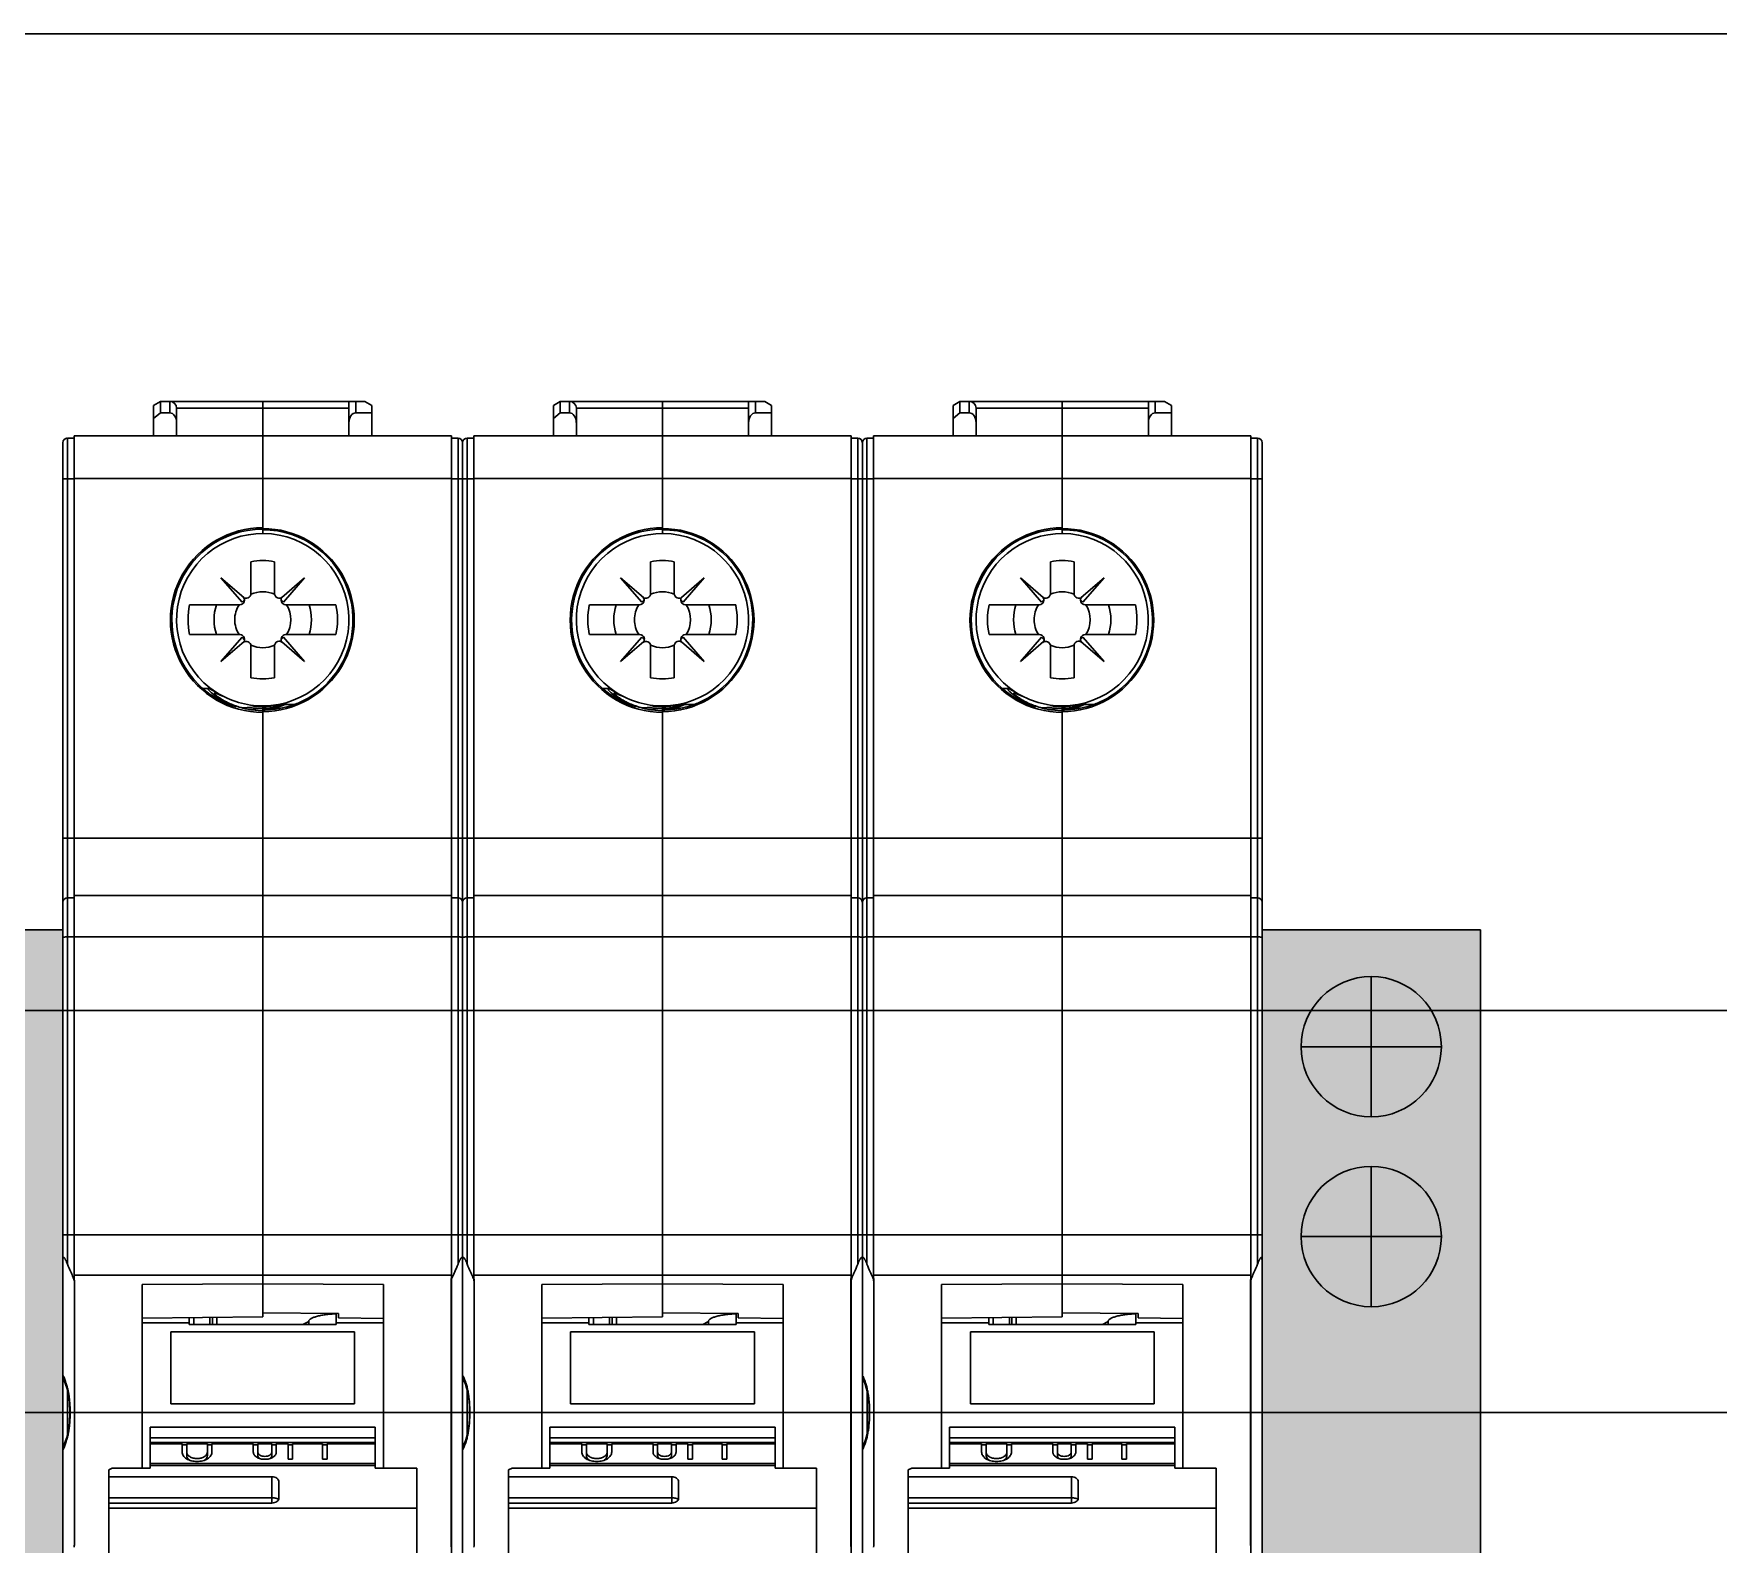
# Model space of a CAD drawing. Header units: millimetres. Extents: x 0 to 53000, y -591 to 24400.
# Drawn here: x 15199.5 to 15272.8, y 3016.1 to 3081.8 of the extents above; entities that cross this region are included whole.
import ezdxf
from ezdxf.enums import TextEntityAlignment as Align

# ---------------------------------------------------------------- set-up
doc = ezdxf.new("R2010")
doc.units = ezdxf.units.MM
doc.layers.add('КК перф 40х60', color=6, linetype='Continuous', lineweight=30)
doc.layers.add('Основная', color=7, linetype='Continuous', lineweight=30)
doc.layers.add('Привязки', color=2, linetype='Continuous', lineweight=0, plot=False, transparency=0.8)
doc.styles.add('текст', font='isocpeui.ttf')

# ---------------------------------------------------------------- blocks, each defined once
blk = doc.blocks.new('1P Автоматический выключатель')
at = {"layer": 'Основная', "linetype": 'Continuous'}
for p, q in [((4.25, 44), (3.95, 43.827)), ((4.25, 43.5), (4.25, 44)), ((13.15, 44), (4.25, 44)), ((4.65, 43.5), (4.65, 44)), ((8.7, 42.5), (8.7, 44)), ((12.45, 42.5), (12.45, 44)), ((12.75, 44), (12.75, 43.5)), ((13.45, 43.827), (13.15, 44)), ((3.95, 42.5), (3.95, 43.827)), ((4.25, 43.5), (3.95, 43.255)), ((4.25, 43.5), (4.65, 43.5)), ((4.95, 42.5), (4.95, 43.7)), ((12.45, 43.7), (4.95, 43.7)), ((12.75, 43.5), (13.45, 43.5)), ((13.45, 42.5), (13.45, 43.827)), ((0, 42.2), (0, 6.606)), ((0.2, 42.4), (0.2, 6.455)), ((0.2, 42.4), (0.49, 42.4)), ((0.49, 5.739), (0.49, 42.5)), ((16.91, 42.5), (0.49, 42.5)), ((8.7, 38.468), (8.7, 42.5)), ((16.91, 5.739), (16.91, 42.5)), ((17.2, 42.4), (16.91, 42.4)), ((17.2, 6.455), (17.2, 42.4)), ((17.4, -42.2), (17.4, 42.2)), ((0.2, 40.633), (0.49, 40.633)), ((16.91, 40.64), (0.49, 40.64)), ((17.2, 40.633), (16.91, 40.633)), ((8.7, 38.433), (8.353, 38.427)), ((8.7, 38.416), (8.7, 38.468)), ((8.7, 38.416), (8.7, 38.25)), ((8.185, 35.635), (8.185, 37.023)), ((9.215, 37.023), (9.215, 35.636)), ((6.879, 36.321), (7.798, 35.26)), ((7.87, 35.462), (6.879, 36.321)), ((10.521, 36.321), (9.529, 35.461)), ((9.602, 35.26), (10.521, 36.321)), ((7.798, 35.26), (7.904, 35.365)), ((9.496, 35.366), (9.602, 35.26)), ((5.516, 35.15), (7.704, 35.15)), ((9.695, 35.15), (11.886, 35.15)), ((7.712, 33.85), (5.516, 33.85)), ((7.798, 33.74), (6.879, 32.679)), ((7.911, 33.628), (7.798, 33.74)), ((9.602, 33.74), (9.496, 33.634)), ((10.521, 32.679), (9.602, 33.74)), ((11.886, 33.85), (9.695, 33.85)), ((6.879, 32.679), (7.886, 33.552)), ((8.185, 33.358), (8.185, 31.977)), ((9.215, 33.364), (9.215, 31.977)), ((9.529, 33.539), (10.521, 32.679)), ((6.085, 31.513), (6.333, 31.509)), ((6.928, 30.998), (6.816, 31)), ((10.083, 30.812), (9.627, 30.808)), ((7.411, 30.771), (7.341, 30.773)), ((8.7, 30.727), (7.795, 30.666)), ((8.7, 30.645), (8.076, 30.604)), ((8.7, 30.75), (8.7, 30.727)), ((8.7, 30.645), (8.7, 30.727)), ((8.7, 30.645), (9.497, 30.652)), ((8.7, 30.5), (8.7, 30.645)), ((8.895, 30.587), (8.7, 30.585)), ((8.7, 5.974), (8.7, 30.5)), ((0.2, 24.997), (0.49, 24.997)), ((16.91, 25), (0.49, 25)), ((17.2, 24.997), (16.91, 24.997)), ((0.2, 22.4), (0.49, 22.4)), ((16.91, 22.5), (0.49, 22.5)), ((17.2, 22.4), (16.91, 22.4)), ((0.2, 20.697), (0.49, 20.697)), ((16.91, 20.707), (0.49, 20.707)), ((17.2, 20.697), (16.91, 20.697)), ((0.2, 7.731), (0.49, 7.731)), ((16.91, 7.735), (0.49, 7.735)), ((17.2, 7.731), (16.91, 7.731)), ((0, -6.606), (0, 6.606)), ((0.449, 5.882), (0.49, 5.882)), ((16.91, 5.974), (0.49, 5.974)), ((8.7, 5.974), (8.7, 4.165)), ((16.951, 5.882), (16.91, 5.882)), ((0.5, -5.726), (0.5, 5.726)), ((8.7, 5.595), (3.45, 5.569)), ((3.45, -2.42), (3.45, 5.569)), ((13.95, 5.569), (8.7, 5.595)), ((13.95, -2.42), (13.95, 5.569)), ((16.9, 5.726), (16.9, -5.726)), ((3.45, 4.114), (8.7, 4.165)), ((3.45, 3.909), (5.5, 3.909)), ((5.5, 4.134), (5.5, 3.909)), ((5.5, 3.909), (5.5, 3.829)), ((5.5, 3.829), (11.9, 3.829)), ((5.7, 4.136), (5.7, 3.829)), ((6.4, 4.143), (6.4, 3.829)), ((6.512, 4.144), (6.512, 3.829)), ((6.7, 4.146), (6.7, 3.829)), ((12, 4.309), (8.7, 4.345)), ((10.45, 3.829), (10.7, 3.963)), ((10.7, 3.964), (10.7, 3.829)), ((11.9, 4.31), (11.9, 3.909)), ((11.9, 3.909), (11.9, 3.829)), ((11.9, 3.909), (13.95, 3.909)), ((12, 4.115), (12, 4.309)), ((13.95, 4.096), (12, 4.115)), ((4.7, 3.506), (12.7, 3.506)), ((4.7, 3.506), (4.7, 0.384)), ((12.7, 3.506), (12.7, 0.384)), ((0.203, -0.958), (0.203, 0.958)), ((4.7, 0.384), (12.7, 0.384)), ((13.6, -0.629), (3.8, -0.629)), ((3.8, -1.36), (3.8, -0.629)), ((13.6, -1.36), (13.6, -0.629)), ((13.6, -1.094), (3.8, -1.094)), ((13.6, -1.309), (3.8, -1.309)), ((3.8, -1.36), (5.19, -1.36)), ((3.8, -2.216), (3.8, -1.36)), ((5.19, -1.36), (5.19, -1.718)), ((5.19, -1.408), (5.39, -1.408)), ((5.39, -1.36), (6.29, -1.36)), ((5.39, -1.718), (5.39, -1.36)), ((6.29, -1.36), (6.29, -1.718)), ((6.29, -1.408), (6.49, -1.408)), ((6.49, -1.36), (8.29, -1.36)), ((6.49, -1.718), (6.49, -1.36)), ((8.29, -1.36), (8.29, -1.718)), ((8.29, -1.408), (8.49, -1.408)), ((8.49, -1.36), (9.09, -1.36)), ((8.49, -1.718), (8.49, -1.36)), ((9.09, -1.36), (9.09, -1.718)), ((9.09, -1.408), (9.29, -1.408)), ((9.29, -1.36), (9.8, -1.36)), ((9.29, -1.718), (9.29, -1.36)), ((9.8, -1.36), (9.8, -2.034)), ((9.8, -1.408), (10, -1.408)), ((10, -1.36), (11.3, -1.36)), ((10, -2.034), (10, -1.36)), ((11.3, -1.36), (11.3, -2.034)), ((11.3, -1.408), (11.5, -1.408)), ((11.5, -2.034), (11.5, -1.36)), ((11.5, -1.36), (13.6, -1.36)), ((13.6, -1.36), (13.6, -2.216)), ((5.39, -1.718), (5.39, -1.873)), ((6.29, -1.718), (6.29, -1.873)), ((8.49, -1.718), (8.49, -1.873)), ((9.09, -1.718), (9.09, -1.873)), ((9.8, -2.034), (10, -2.034)), ((11.3, -2.034), (11.5, -2.034)), ((2.152, -2.42), (2, -2.488)), ((2, -2.488), (2, -2.792)), ((2, -2.792), (9.1, -2.792)), ((2, -7.933), (2, -2.792)), ((2.152, -2.42), (3.8, -2.42)), ((13.6, -2.216), (3.8, -2.216)), ((3.8, -2.42), (3.8, -2.216)), ((13.6, -2.302), (3.8, -2.302)), ((9.1, -3.936), (9.1, -2.792)), ((13.6, -2.216), (13.6, -2.42)), ((15.4, -2.42), (13.6, -2.42)), ((15.4, -2.42), (15.4, -7.933)), ((9.4, -3.021), (9.4, -3.725)), ((2, -3.708), (9.1, -3.708)), ((2, -3.936), (9.1, -3.936)), ((15.4, -4.164), (2, -4.164))]:
    blk.add_line(p, q, dxfattribs=at)
at = {"layer": 'Основная'}
blk.add_line((16.91, -42.5), (16.91, 42.5), dxfattribs=at)
at = {"layer": 'Основная', "linetype": 'Continuous'}
for points in [[(6.944, 31.019), (6.908, 31.041), (6.874, 31.062), (6.844, 31.082), (6.816, 31.101), (6.791, 31.119), (6.768, 31.135), (6.748, 31.151), (6.731, 31.164), (6.716, 31.177), (6.703, 31.187), (6.692, 31.197), (6.684, 31.204), (6.678, 31.21), (6.675, 31.214), (6.674, 31.214)], [(7.465, 30.77), (7.399, 30.795), (7.337, 30.821), (7.278, 30.846), (7.221, 30.872), (7.168, 30.897), (7.117, 30.923), (7.069, 30.947), (7.025, 30.972), (6.983, 30.996), (6.944, 31.019)], [(7.605, 30.722), (7.533, 30.746), (7.465, 30.77)], [(8.7, 30.547), (8.611, 30.549), (8.502, 30.554), (8.397, 30.561), (8.296, 30.572), (8.198, 30.585), (8.103, 30.599), (8.012, 30.616), (7.924, 30.635), (7.839, 30.655), (7.758, 30.676), (7.68, 30.698), (7.605, 30.722)], [(0.032, 1.449), (0.058, 1.391), (0.121, 1.236), (0.171, 1.081), (0.211, 0.927), (0.241, 0.773), (0.265, 0.619), (0.282, 0.463), (0.293, 0.306), (0.3, 0.146), (0.302, 0)], [(0.302, 0), (0.3, -0.144), (0.293, -0.304), (0.282, -0.462), (0.265, -0.617), (0.242, -0.772), (0.211, -0.926), (0.171, -1.08), (0.121, -1.234), (0.059, -1.39), (0.032, -1.449)]]:
    blk.add_lwpolyline(points, dxfattribs=at)
for centre, radius, start, end in [((4.65, 43.7), 0.3, 0, 90), ((0.2, 42.2), 0.2, 90, 180), ((0.2, 42.2), 0.2, 98.02144, 100.1321), ((17.2, 42.2), 0.2, 0, 90), ((8.7, 34.5), 3.75, 270, 237.51056), ((8.7, 34.5), 2.575, 78.46304, 101.53696), ((7.704, 35.35), 0.2, 270, 45.43869), ((7.985, 35.635), 0.2, 225.43869, 0), ((8.7, 34.5), 1.22, 65.03079, 114.96921), ((9.415, 35.636), 0.2, 180, 314.427), ((9.695, 35.35), 0.2, 134.427, 270), ((8.7, 34.5), 3.25, 168.46304, 191.53696), ((8.7, 34.5), 2.119, 162.13907, 197.86093), ((8.7, 34.5), 1.22, 147.80605, 180), ((8.7, 34.5), 1.22, 180, 212.19395), ((8.7, 34.5), 1.22, 327.80605, 32.19395), ((8.7, 34.5), 2.119, 342.13907, 17.86093), ((8.7, 34.5), 3.251, 348.46772, 11.53228), ((7.712, 33.65), 0.2, 313.08205, 90), ((9.695, 33.65), 0.2, 90, 225.573), ((7.985, 33.358), 0.2, 0, 133.08205), ((8.7, 34.5), 1.22, 245.03079, 294.96921), ((9.415, 33.364), 0.2, 45.573, 180), ((8.7, 34.5), 2.575, 258.46304, 281.53696), ((8.7, 34.5), 3.75, 237.51022, 270), ((8.658, 33.987), 3.432, 248.4437, 251.06132), ((8.724, 34.255), 3.709, 269.09485, 269.62687), ((0.2, 22.2), 0.2, 90, 180), ((17.2, 22.2), 0.2, 0, 90), ((-3.273, 0.061), 3.629, 25.18457, 25.58928), ((-3.272, -0.061), 3.628, 334.4106, 334.81537)]:
    blk.add_arc(centre, radius, start, end, dxfattribs=at)
for centre, major_axis, ratio, start_param, end_param in [((4.65, 43.076), (0, 0.424), 0.707107, -1.570796, 0), ((12.75, 43.076), (0, -0.424), 0.707107, 3.141593, 4.712389), ((8.704, 34.482), (-0.962, 3.843), 0.999989, -0.244062, 2.364686), ((8.7, 34.482), (0, 4.018), 0.99999, 0, 3.141593), ((8.7, 34.484), (0, 3.984), 0.999992, -3.141593, 0), ((8.698, 34.484), (0.488, 3.901), 0.999992, -2.464465, 0.123964), ((8.693, 34.14), (0.075, 3.606), 0.995002, 2.648644, 2.797291), ((9.1, -3.021), (-0.3, 0), 0.762405, -3.141593, -1.570796), ((9.1, -3.725), (-0.3, 0), 0.701661, 1.570796, 3.141593)]:
    blk.add_ellipse(centre, major_axis=major_axis, ratio=ratio, start_param=start_param, end_param=end_param, dxfattribs=at)
for points, knots in [([(0, 40.619), (0, 40.619), (0.001, 40.62), (0.004, 40.622), (0.009, 40.623), (0.019, 40.625), (0.036, 40.627), (0.06, 40.629), (0.09, 40.63), (0.124, 40.632), (0.161, 40.632), (0.187, 40.633), (0.2, 40.633)], [0, 0, 0, 0, 0.008294, 0.024077, 0.048626, 0.082035, 0.174467, 0.298258, 0.448803, 0.620399, 0.806492, 1, 1, 1, 1]), ([(17.4, 40.619), (17.4, 40.619), (17.399, 40.62), (17.396, 40.622), (17.391, 40.623), (17.381, 40.625), (17.364, 40.627), (17.34, 40.629), (17.31, 40.63), (17.276, 40.632), (17.239, 40.632), (17.213, 40.633), (17.2, 40.633)], [0, 0, 0, 0, 0.008294, 0.024077, 0.048626, 0.082035, 0.174467, 0.298258, 0.448803, 0.620399, 0.806492, 1, 1, 1, 1]), ([(6.333, 31.509), (6.331, 31.509), (6.327, 31.509), (6.323, 31.507), (6.32, 31.504), (6.319, 31.499), (6.319, 31.494), (6.321, 31.487), (6.325, 31.479), (6.333, 31.466), (6.346, 31.447), (6.368, 31.421), (6.396, 31.391), (6.43, 31.357), (6.471, 31.32), (6.537, 31.263), (6.635, 31.186), (6.772, 31.091), (6.874, 31.029), (6.928, 30.998)], [0, 0, 0, 0, 0.007018, 0.012553, 0.017389, 0.022644, 0.029231, 0.037639, 0.048102, 0.06074, 0.092744, 0.133867, 0.184095, 0.243299, 0.311264, 0.3877, 0.564453, 0.769976, 1, 1, 1, 1]), ([(6.686, 31.337), (6.642, 31.36), (6.579, 31.393), (6.501, 31.435), (6.453, 31.46), (6.413, 31.481), (6.379, 31.496), (6.354, 31.505), (6.339, 31.509), (6.333, 31.509)], [0, 0, 0, 0, 0.379747, 0.538845, 0.676267, 0.791342, 0.883621, 0.952977, 1, 1, 1, 1]), ([(6.669, 31.211), (6.661, 31.218), (6.645, 31.232), (6.625, 31.252), (6.61, 31.269), (6.599, 31.283), (6.593, 31.294), (6.591, 31.301), (6.59, 31.305), (6.591, 31.308), (6.594, 31.311), (6.597, 31.312), (6.6, 31.313), (6.601, 31.313)], [0, 0, 0, 0, 0.240117, 0.4434, 0.609549, 0.738805, 0.832444, 0.867128, 0.895132, 0.918769, 0.941698, 0.967862, 1, 1, 1, 1]), ([(6.601, 31.313), (6.604, 31.313), (6.61, 31.313), (6.626, 31.31), (6.652, 31.303), (6.689, 31.29), (6.734, 31.271), (6.789, 31.248), (6.878, 31.209), (6.949, 31.178), (7, 31.158)], [0, 0, 0, 0, 0.019291, 0.044246, 0.111993, 0.203835, 0.319392, 0.457899, 0.618335, 1, 1, 1, 1]), ([(7.397, 30.795), (7.315, 30.828), (7.162, 30.895), (6.957, 31.006), (6.814, 31.098), (6.723, 31.166), (6.686, 31.196), (6.669, 31.211)], [0, 0, 0, 0, 0.31596, 0.595391, 0.826826, 0.921237, 1, 1, 1, 1]), ([(7.538, 30.718), (7.536, 30.718), (7.532, 30.718), (7.522, 30.72), (7.506, 30.724), (7.485, 30.729), (7.461, 30.736), (7.436, 30.743), (7.401, 30.753), (7.357, 30.768), (7.302, 30.786), (7.247, 30.806), (7.192, 30.827), (7.117, 30.856), (7.024, 30.897), (6.913, 30.949), (6.803, 31.006), (6.731, 31.046), (6.696, 31.067)], [0, 0, 0, 0, 0.005458, 0.013291, 0.03389, 0.058559, 0.085593, 0.114115, 0.143649, 0.204724, 0.267565, 0.331589, 0.39648, 0.46205, 0.594753, 0.729025, 0.864326, 1, 1, 1, 1]), ([(9.627, 30.808), (9.62, 30.808), (9.603, 30.807), (9.573, 30.803), (9.537, 30.798), (9.475, 30.79), (9.385, 30.777), (9.266, 30.761), (9.134, 30.747), (8.944, 30.732), (8.798, 30.727), (8.7, 30.727)], [0, 0, 0, 0, 0.023304, 0.05548, 0.095738, 0.143181, 0.255996, 0.387171, 0.531126, 0.683471, 1, 1, 1, 1]), ([(8.7, 30.645), (8.761, 30.645), (8.882, 30.648), (9.059, 30.663), (9.202, 30.683), (9.309, 30.702), (9.383, 30.718), (9.45, 30.734), (9.502, 30.748), (9.538, 30.759), (9.562, 30.767), (9.583, 30.774), (9.601, 30.78), (9.617, 30.787), (9.628, 30.792), (9.636, 30.796), (9.641, 30.799), (9.643, 30.801), (9.645, 30.804), (9.644, 30.806), (9.642, 30.807), (9.64, 30.807), (9.635, 30.808), (9.63, 30.808), (9.627, 30.808)], [0, 0, 0, 0, 0.186183, 0.368913, 0.543145, 0.625037, 0.702028, 0.772811, 0.835875, 0.863994, 0.889549, 0.912325, 0.932118, 0.948739, 0.962035, 0.971902, 0.975546, 0.978354, 0.981777, 0.98313, 0.984932, 0.987454, 0.990789, 1, 1, 1, 1]), ([(8.821, 30.586), (8.903, 30.586), (9.07, 30.594), (9.402, 30.629), (9.817, 30.715), (10.304, 30.886), (10.613, 31.047), (10.762, 31.138)], [0, 0, 0, 0, 0.121776, 0.244126, 0.491017, 0.74288, 1, 1, 1, 1]), ([(7.411, 30.771), (7.419, 30.768), (7.434, 30.762), (7.457, 30.753), (7.475, 30.746), (7.49, 30.741), (7.5, 30.737), (7.509, 30.733), (7.518, 30.73), (7.525, 30.726), (7.531, 30.724), (7.535, 30.722), (7.537, 30.721), (7.538, 30.72), (7.539, 30.719), (7.54, 30.719), (7.54, 30.718), (7.539, 30.718), (7.538, 30.718), (7.538, 30.718)], [0, 0, 0, 0, 0.177438, 0.349744, 0.514857, 0.593714, 0.669295, 0.740714, 0.806733, 0.865693, 0.915298, 0.935731, 0.952732, 0.965958, 0.975151, 0.98038, 0.983704, 0.989826, 1, 1, 1, 1]), ([(8.666, 30.547), (8.471, 30.55), (8.09, 30.586), (7.72, 30.681), (7.544, 30.741)], [0, 0, 0, 0, 0.512397, 1, 1, 1, 1]), ([(8.7, 30.585), (8.721, 30.586), (8.761, 30.586), (8.801, 30.585), (8.821, 30.586)], [0, 0, 0, 0, 0.516289, 1, 1, 1, 1]), ([(0, 24.99), (0, 24.99), (0.002, 24.99), (0.004, 24.991), (0.009, 24.992), (0.016, 24.992), (0.024, 24.993), (0.034, 24.993), (0.046, 24.994), (0.064, 24.995), (0.09, 24.995), (0.124, 24.996), (0.161, 24.996), (0.187, 24.997), (0.2, 24.997)], [0, 0, 0, 0, 0.005895, 0.020644, 0.044651, 0.077778, 0.119734, 0.170138, 0.228512, 0.294299, 0.445542, 0.618083, 0.805291, 1, 1, 1, 1]), ([(17.4, 24.99), (17.4, 24.99), (17.398, 24.99), (17.396, 24.991), (17.391, 24.992), (17.384, 24.992), (17.376, 24.993), (17.366, 24.993), (17.354, 24.994), (17.336, 24.995), (17.31, 24.995), (17.276, 24.996), (17.239, 24.996), (17.213, 24.997), (17.2, 24.997)], [0, 0, 0, 0, 0.005889, 0.020641, 0.044648, 0.077774, 0.119731, 0.170135, 0.228509, 0.294297, 0.44554, 0.618082, 0.805291, 1, 1, 1, 1]), ([(0, 20.676), (0, 20.677), (0.001, 20.679), (0.004, 20.68), (0.009, 20.682), (0.019, 20.685), (0.036, 20.688), (0.06, 20.691), (0.09, 20.693), (0.137, 20.696), (0.174, 20.697), (0.2, 20.697)], [0, 0, 0, 0, 0.011049, 0.028326, 0.053708, 0.087568, 0.180168, 0.303483, 0.4531, 0.623445, 1, 1, 1, 1]), ([(17.4, 20.676), (17.4, 20.677), (17.399, 20.679), (17.396, 20.68), (17.391, 20.682), (17.381, 20.685), (17.364, 20.688), (17.34, 20.691), (17.31, 20.693), (17.263, 20.696), (17.226, 20.697), (17.2, 20.697)], [0, 0, 0, 0, 0.011049, 0.028325, 0.053709, 0.087567, 0.180169, 0.303485, 0.4531, 0.623446, 1, 1, 1, 1]), ([(0, 7.724), (0, 7.724), (0.002, 7.725), (0.004, 7.725), (0.009, 7.726), (0.016, 7.727), (0.024, 7.727), (0.034, 7.728), (0.046, 7.728), (0.064, 7.729), (0.09, 7.73), (0.124, 7.731), (0.161, 7.731), (0.187, 7.731), (0.2, 7.731)], [0, 0, 0, 0, 0.006112, 0.020951, 0.045011, 0.078174, 0.120154, 0.170571, 0.228947, 0.294727, 0.44592, 0.618366, 0.805443, 1, 1, 1, 1]), ([(17.4, 7.724), (17.4, 7.724), (17.398, 7.725), (17.396, 7.725), (17.391, 7.726), (17.384, 7.727), (17.376, 7.727), (17.366, 7.728), (17.354, 7.728), (17.336, 7.729), (17.31, 7.73), (17.276, 7.731), (17.239, 7.731), (17.213, 7.731), (17.2, 7.731)], [0, 0, 0, 0, 0.006113, 0.020951, 0.045012, 0.078173, 0.120154, 0.170572, 0.228946, 0.294729, 0.44592, 0.618367, 0.805444, 1, 1, 1, 1]), ([(0.2, 6.455), (0.192, 6.474), (0.177, 6.512), (0.157, 6.559), (0.141, 6.597), (0.128, 6.624), (0.114, 6.651), (0.1, 6.677), (0.088, 6.698), (0.077, 6.713), (0.069, 6.724), (0.061, 6.733), (0.051, 6.741), (0.043, 6.745), (0.035, 6.745), (0.028, 6.743), (0.019, 6.734), (0.01, 6.713), (0.002, 6.67), (0, 6.632), (0, 6.606)], [0, 0, 0, 0, 0.12543, 0.250803, 0.31323, 0.375277, 0.4367, 0.497111, 0.555848, 0.584244, 0.611678, 0.637778, 0.662035, 0.684082, 0.694716, 0.705833, 0.732341, 0.765588, 0.841215, 1, 1, 1, 1]), ([(17.4, 6.606), (17.4, 6.632), (17.398, 6.67), (17.39, 6.713), (17.381, 6.734), (17.372, 6.743), (17.365, 6.745), (17.357, 6.745), (17.349, 6.741), (17.339, 6.733), (17.331, 6.724), (17.323, 6.713), (17.312, 6.698), (17.3, 6.677), (17.286, 6.651), (17.272, 6.624), (17.259, 6.597), (17.243, 6.559), (17.223, 6.512), (17.208, 6.474), (17.2, 6.455)], [0, 0, 0, 0, 0.158787, 0.234419, 0.267664, 0.294174, 0.305289, 0.315921, 0.337967, 0.362224, 0.388323, 0.415756, 0.444153, 0.502889, 0.5633, 0.624723, 0.68677, 0.749197, 0.87457, 1, 1, 1, 1]), ([(0.449, 5.882), (0.433, 5.919), (0.397, 6), (0.31, 6.19), (0.244, 6.344), (0.2, 6.455)], [0, 0, 0, 0, 0.192809, 0.427431, 1, 1, 1, 1]), ([(0.49, 5.739), (0.488, 5.752), (0.479, 5.801), (0.464, 5.848), (0.449, 5.882)], [0, 0, 0, 0, 0.255977, 1, 1, 1, 1]), ([(16.951, 5.882), (16.946, 5.871), (16.928, 5.825), (16.916, 5.776), (16.91, 5.739)], [0, 0, 0, 0, 0.245337, 1, 1, 1, 1]), ([(17.2, 6.455), (17.156, 6.344), (17.09, 6.19), (17.003, 6), (16.967, 5.919), (16.951, 5.882)], [0, 0, 0, 0, 0.572569, 0.807191, 1, 1, 1, 1]), ([(0.49, 5.852), (0.492, 5.842), (0.498, 5.8), (0.5, 5.758), (0.5, 5.726)], [0, 0, 0, 0, 0.243379, 1, 1, 1, 1]), ([(16.9, 5.726), (16.9, 5.736), (16.901, 5.779), (16.905, 5.821), (16.91, 5.852)], [0, 0, 0, 0, 0.257159, 1, 1, 1, 1]), ([(10.7, 3.964), (10.7, 3.974), (10.704, 3.995), (10.722, 4.025), (10.75, 4.054), (10.789, 4.081), (10.837, 4.108), (10.896, 4.134), (10.963, 4.159), (11.071, 4.191), (11.225, 4.226), (11.43, 4.26), (11.658, 4.285), (11.817, 4.296), (11.899, 4.3)], [0, 0, 0, 0, 0.023038, 0.048867, 0.07944, 0.115865, 0.15866, 0.207997, 0.263827, 0.325959, 0.467826, 0.630351, 0.809351, 1, 1, 1, 1]), ([(0.032, 1.449), (0.021, 1.472), (0.005, 1.522), (0, 1.574), (0, 1.6)], [0, 0, 0, 0, 0.495069, 1, 1, 1, 1]), ([(0.011, 1.605), (0.038, 1.549), (0.088, 1.433), (0.153, 1.253), (0.206, 1.063), (0.247, 0.864), (0.278, 0.656), (0.307, 0.368), (0.314, 0.148), (0.314, 0)], [0, 0, 0, 0, 0.113595, 0.22929, 0.348496, 0.47193, 0.599594, 0.730886, 1, 1, 1, 1]), ([(0.314, 0), (0.314, -0.148), (0.307, -0.368), (0.278, -0.656), (0.247, -0.864), (0.206, -1.063), (0.153, -1.253), (0.088, -1.433), (0.038, -1.549), (0.011, -1.605)], [0, 0, 0, 0, 0.269114, 0.400406, 0.52807, 0.651504, 0.77071, 0.886405, 1, 1, 1, 1]), ([(0.032, -1.449), (0.021, -1.472), (0.005, -1.522), (0, -1.574), (0, -1.6)], [0, 0, 0, 0, 0.49507, 1, 1, 1, 1]), ([(5.19, -1.718), (5.19, -1.745), (5.199, -1.801), (5.238, -1.88), (5.299, -1.951), (5.381, -2.013), (5.48, -2.064), (5.632, -2.115), (5.84, -2.14), (6.048, -2.115), (6.2, -2.064), (6.299, -2.013), (6.381, -1.951), (6.442, -1.88), (6.481, -1.801), (6.49, -1.745), (6.49, -1.718)], [0, 0, 0, 0, 0.048239, 0.099057, 0.154329, 0.214927, 0.280806, 0.351215, 0.5, 0.648785, 0.719194, 0.785073, 0.845671, 0.900943, 0.951761, 1, 1, 1, 1]), ([(5.39, -1.718), (5.39, -1.737), (5.396, -1.775), (5.423, -1.83), (5.466, -1.879), (5.522, -1.922), (5.591, -1.957), (5.696, -1.993), (5.84, -2.01), (5.984, -1.993), (6.089, -1.957), (6.158, -1.922), (6.214, -1.879), (6.257, -1.83), (6.284, -1.775), (6.29, -1.737), (6.29, -1.718)], [0, 0, 0, 0, 0.048238, 0.099057, 0.154328, 0.214926, 0.280806, 0.351215, 0.5, 0.648785, 0.719194, 0.785074, 0.845672, 0.900943, 0.951762, 1, 1, 1, 1]), ([(5.531, -2.08), (5.51, -2.067), (5.471, -2.039), (5.425, -1.989), (5.397, -1.932), (5.39, -1.892), (5.39, -1.873)], [0, 0, 0, 0, 0.283324, 0.540976, 0.776864, 1, 1, 1, 1]), ([(6.29, -1.873), (6.29, -1.892), (6.283, -1.932), (6.255, -1.989), (6.209, -2.039), (6.17, -2.067), (6.149, -2.08)], [0, 0, 0, 0, 0.223136, 0.459024, 0.716676, 1, 1, 1, 1]), ([(8.29, -1.718), (8.29, -1.739), (8.297, -1.782), (8.327, -1.842), (8.374, -1.897), (8.437, -1.945), (8.513, -1.984), (8.63, -2.023), (8.79, -2.042), (8.95, -2.023), (9.067, -1.984), (9.143, -1.945), (9.206, -1.897), (9.253, -1.842), (9.283, -1.782), (9.29, -1.739), (9.29, -1.718)], [0, 0, 0, 0, 0.048239, 0.099057, 0.154329, 0.214927, 0.280807, 0.351215, 0.5, 0.648785, 0.719193, 0.785073, 0.845671, 0.900943, 0.951761, 1, 1, 1, 1]), ([(8.49, -1.718), (8.49, -1.73), (8.494, -1.756), (8.512, -1.792), (8.54, -1.826), (8.593, -1.865), (8.677, -1.899), (8.79, -1.912), (8.903, -1.899), (8.987, -1.865), (9.04, -1.826), (9.068, -1.792), (9.086, -1.756), (9.09, -1.73), (9.09, -1.718)], [0, 0, 0, 0, 0.048275, 0.099137, 0.154451, 0.215098, 0.351097, 0.5, 0.648903, 0.784902, 0.845549, 0.900863, 0.951725, 1, 1, 1, 1]), ([(8.573, -2.004), (8.561, -1.996), (8.538, -1.977), (8.511, -1.945), (8.494, -1.91), (8.49, -1.885), (8.49, -1.873)], [0, 0, 0, 0, 0.280829, 0.537596, 0.774545, 1, 1, 1, 1]), ([(9.09, -1.873), (9.09, -1.885), (9.086, -1.91), (9.069, -1.945), (9.042, -1.977), (9.019, -1.996), (9.007, -2.004)], [0, 0, 0, 0, 0.225455, 0.462404, 0.719171, 1, 1, 1, 1]), ([(9.388, -3.784), (9.383, -3.778), (9.37, -3.767), (9.345, -3.752), (9.315, -3.739), (9.264, -3.724), (9.192, -3.711), (9.132, -3.708), (9.1, -3.708)], [0, 0, 0, 0, 0.077213, 0.170417, 0.279785, 0.404096, 0.688251, 1, 1, 1, 1]), ([(0.5, -5.726), (0.5, -5.736), (0.499, -5.779), (0.495, -5.821), (0.49, -5.852)], [0, 0, 0, 0, 0.257159, 1, 1, 1, 1]), ([(16.91, -5.852), (16.908, -5.842), (16.902, -5.8), (16.9, -5.758), (16.9, -5.726)], [0, 0, 0, 0, 0.243379, 1, 1, 1, 1])]:
    blk.add_open_spline(points, degree=3, knots=knots, dxfattribs=at)
at = {"layer": 'Привязки'}
blk.add_line((0, 0), (17.4, 0), dxfattribs=at)
at = {"layer": 'Основная', "style": 'текст'}
blk.add_attdef('№', text='', height=20, dxfattribs=at).set_placement((7.753, -58.946), align=Align.MIDDLE_CENTER)
blk = doc.blocks.new('Стопор на DIN')
at = {"layer": 'Основная', "true_color": 0x939598}
h = blk.add_hatch(color=252, dxfattribs=at)
h.dxf.hatch_style = 1
h.paths.add_polyline_path([(0, 21), (-9.5, 21), (-9.5, -21), (0, -21)])
at = {"layer": 'Основная'}
for p, q in [((-9.5, -21), (-9.5, 21)), ((-9.5, 21), (0, 21)), ((0, 21), (0, -21)), ((-4.75, 18.971), (-4.75, 12.868)), ((-4.75, 15.92), (-7.802, 15.92)), ((-7.802, 15.92), (-1.698, 15.92)), ((-4.75, 10.708), (-4.75, 4.605)), ((-7.802, 7.657), (-1.698, 7.657)), ((-9.5, -21), (0, -21))]:
    blk.add_line(p, q, dxfattribs=at)
for centre in [(-4.75, 15.92), (-4.75, 7.657)]:
    blk.add_circle(centre, 3.052, dxfattribs=at)

msp = doc.modelspace()

# ---------------------------------------------------------------- linework, layer by layer
at = {"layer": 'КК перф 40х60'}
msp.add_line((15494.65596, 3081.84891), (15124.65596, 3081.84891), dxfattribs=at)
at = {"layer": 'Основная'}
for p, q in [((15134.65595, 3039.34891), (15472.65595, 3039.34891)), ((15184.65595, 3039.34892), (15209.65595, 3039.34892))]:
    msp.add_line(p, q, dxfattribs=at)
at = {"layer": 'Привязки'}
for p, q in [((16279.31202, 3021.84891), (13378.18473, 3021.84891)), ((15141.65595, 3021.84891), (15477.65595, 3021.84891))]:
    msp.add_line(p, q, dxfattribs=at)

# ---------------------------------------------------------------- block references
at = {"layer": 'Основная'}
for p in [(15200.7825, 3021.84891), (15218.1825, 3021.84891), (15235.5825, 3021.84891)]:
    msp.add_blockref('1P Автоматический выключатель', p, dxfattribs=at)
at = {"layer": 'Основная', "lineweight": -3}
for p in [(15200.7825, 3021.84891), (15262.4825, 3021.84891)]:
    msp.add_blockref('Стопор на DIN', p, dxfattribs=at)

doc.saveas('drawing.dxf')
